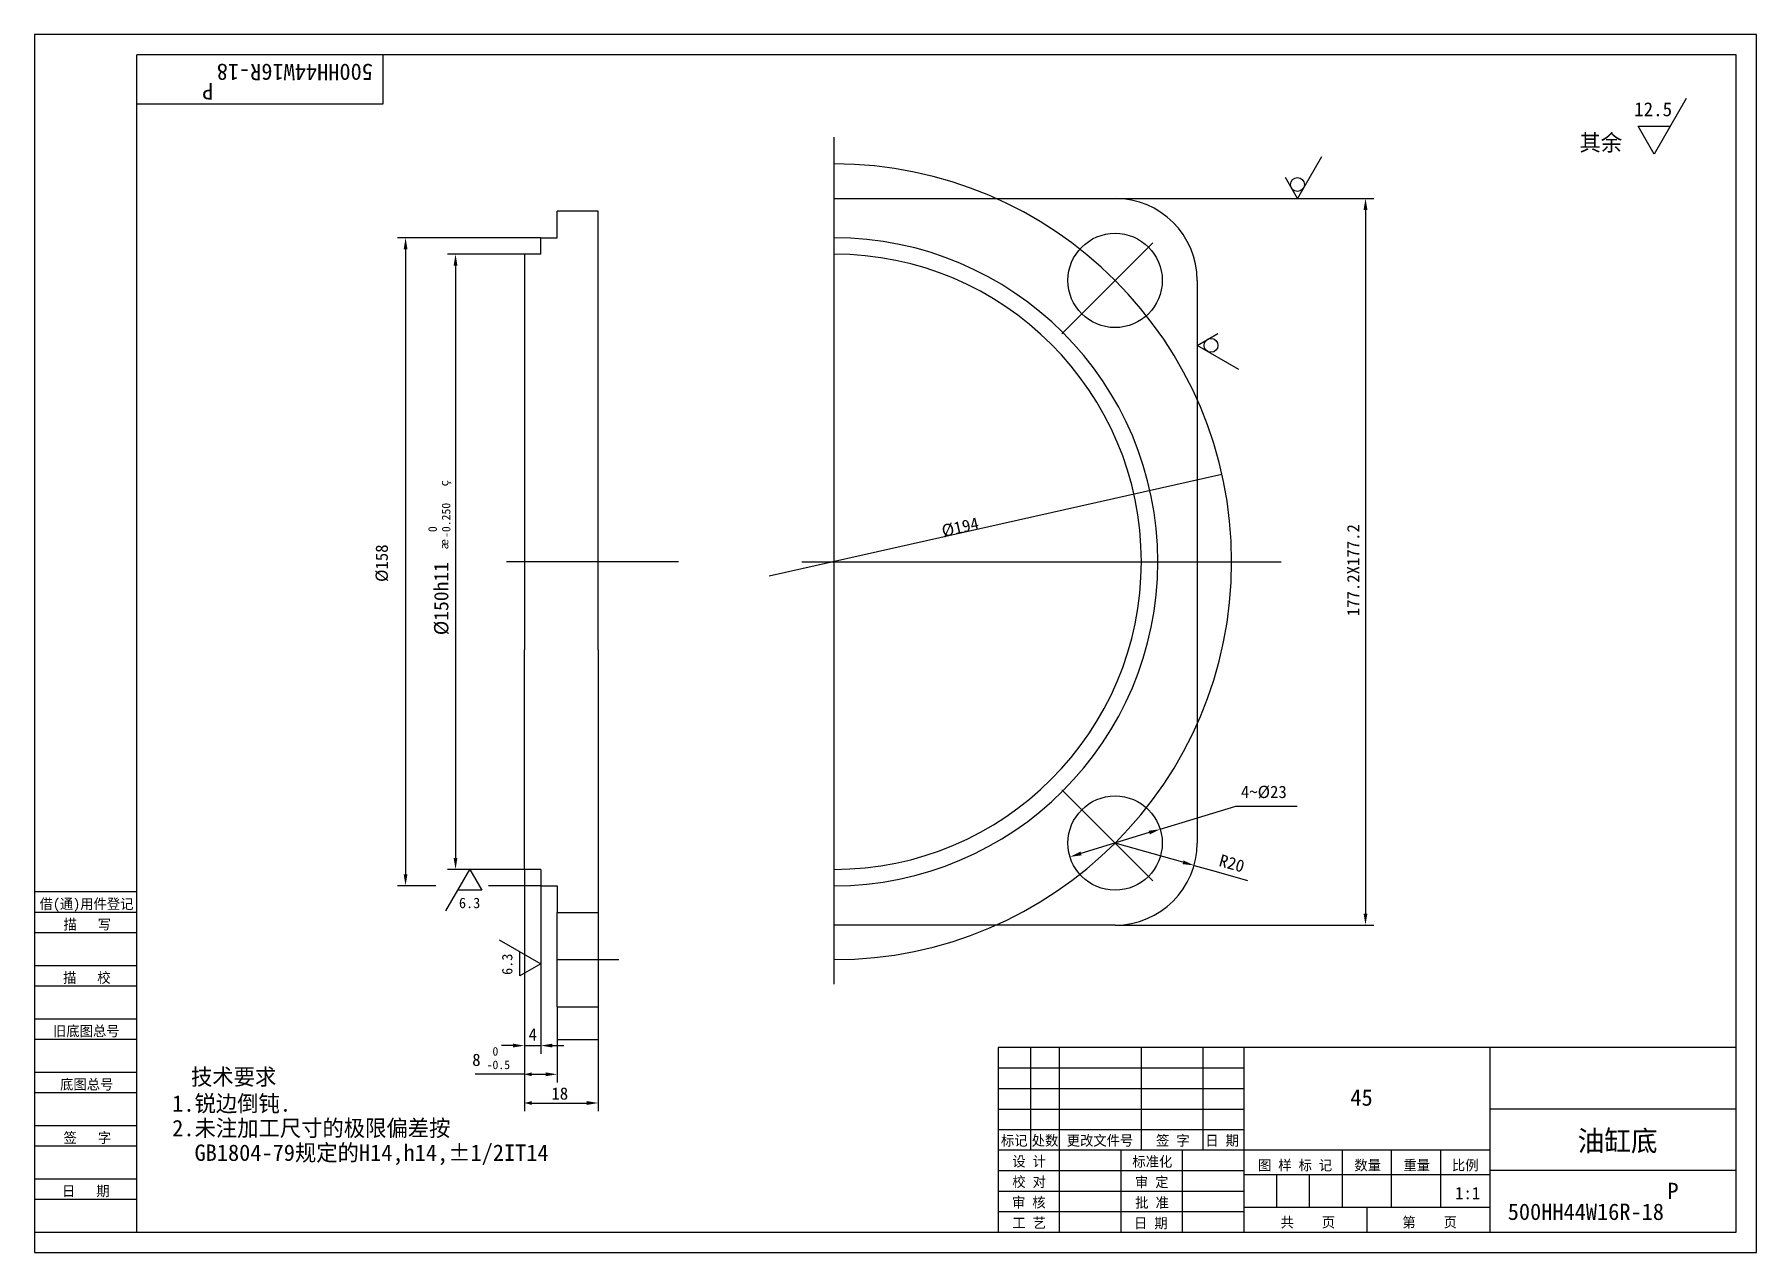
# Model space of a CAD drawing. Header units: metres. Extents: x 0 to 420, y 0 to 297.
import ezdxf

# ---------------------------------------------------------------- set-up
doc = ezdxf.new("R2010")
doc.units = ezdxf.units.M
for name, color, linetype in [('C', 6, 'Continuous'), ('D', 1, 'Continuous'), ('FL', 5, 'Continuous'), ('T', 7, 'Continuous'), ('TL', 4, 'Continuous')]:
    doc.layers.add(name, color=color, linetype=linetype)

# ---------------------------------------------------------------- blocks, each defined once
blk = doc.blocks.new('TUKUN3')
at = {"layer": 'FL'}
for p, q in [((420, 297), (0, 297)), ((0, 297), (0, 0)), ((420, 0), (420, 297)), ((0, 78), (25, 78)), ((0, 70), (25, 70)), ((0, 65), (25, 65)), ((0, 57), (25, 57)), ((0, 52), (25, 52)), ((243, 25), (243, 50)), ((250, 5), (250, 50)), ((270, 25), (270, 50)), ((285, 25), (285, 50)), ((0, 44), (25, 44)), ((235, 45), (295, 45)), ((0, 39), (25, 39)), ((235, 40), (295, 40)), ((235, 35), (295, 35)), ((0, 31), (25, 31)), ((235, 30), (295, 30)), ((0, 26), (25, 26)), ((280, 5), (280, 25)), ((0, 18), (25, 18)), ((235, 20), (295, 20)), ((0, 13), (25, 13)), ((235, 15), (295, 15)), ((235, 10), (295, 10)), ((0, 0), (420, 0))]:
    blk.add_line(p, q, dxfattribs=at)
at = {"layer": 'TL'}
for p, q in [((415, 292), (25, 292)), ((25, 5), (25, 292)), ((85, 292), (85, 280)), ((415, 5), (415, 292)), ((85, 280), (25, 280)), ((0, 88), (25, 88)), ((0, 83), (25, 83)), ((415, 50), (235, 50)), ((235, 50), (235, 5)), ((295, 5), (295, 50)), ((355, 5), (355, 50)), ((415, 35), (355, 35)), ((355, 25), (235, 25)), ((265, 5), (265, 25)), ((319, 11), (319, 25)), ((331, 11), (331, 25)), ((343, 11), (343, 25)), ((295, 19), (355, 19)), ((303, 11), (303, 19)), ((311, 11), (311, 19)), ((415, 20), (355, 20)), ((355, 11), (295, 11)), ((325, 5), (325, 11)), ((0, 5), (415, 5))]:
    blk.add_line(p, q, dxfattribs=at)
at = {"layer": 'T'}
for s, p in [('借(通)用件登记', (1.26, 83.76)), ('描   写', (7.09, 78.76)), ('描   校', (6.98, 65.76)), ('旧底图总号', (4.52, 52.76)), ('底图总号', (6.25, 39.76)), ('签   字', (7.1, 26.76)), ('标记', (235.71, 26.07)), ('处数', (243.22, 26.07)), ('更改文件号', (251.75, 26.07)), ('签 字', (273.53, 26.07)), ('日 期', (285.57, 26.07)), ('设 计', (238.5, 20.99)), ('标准化', (267.77, 20.93)), ('图 样 标 记', (298.4, 20.04)), ('数量', (321.92, 20.04)), ('重量', (333.88, 20.04)), ('比例', (345.7, 20.04)), ('校 对', (238.48, 15.99)), ('审 定', (268.39, 15.93)), ('日   期', (6.72, 13.76)), ('审 核', (238.41, 10.99)), ('批 准', (268.46, 10.93)), ('工 艺', (238.52, 5.99)), ('日 期', (268.18, 5.93)), ('共    页', (303.91, 6.13)), ('第    页', (333.62, 6.13))]:
    blk.add_text(s, height=2.5, dxfattribs=at).set_placement(p)

msp = doc.modelspace()

# ---------------------------------------------------------------- linework, layer by layer
at = {"layer": 'C'}
for p, q in [((194.97, 271.97), (194.97, 65.42)), ((250.58, 224.04), (272.75, 246.22)), ((123, 168.43), (115.11, 168.43)), ((157.07, 168.43), (123, 168.43)), ((187.13, 168.43), (304.06, 168.43)), ((250.58, 112.83), (272.75, 90.65)), ((127.49, 71.43), (142.49, 71.43))]:
    msp.add_line(p, q, dxfattribs=at)
msp.add_arc((194.97, 168.43), 97, 270, 90, dxfattribs=at)
at = {"layer": 'D'}
for p, q in [((402.81, 281.36), (395.01, 267.84)), ((391.1, 274.6), (398.91, 274.6)), ((395.01, 267.84), (391.1, 274.6)), ((313.87, 267.16), (308.02, 257.02)), ((308.02, 257.02), (305.09, 262.09)), ((263.56, 257.02), (326.63, 257.02)), ((324.63, 254.22), (324.63, 82.64)), ((123.48, 247.43), (88.51, 247.43)), ((90.51, 244.63), (90.51, 92.24)), ((119.48, 243.43), (100.7, 243.43)), ((102.7, 240.63), (102.7, 96.23)), ((283.56, 221.19), (288.63, 224.12)), ((293.7, 215.34), (283.56, 221.19)), ((289.62, 189.69), (179.2, 164.89)), ((279.91, 104.85), (292.98, 108.85)), ((292.98, 108.85), (307.98, 108.85)), ((271.88, 102.39), (255.24, 97.3)), ((274.56, 103.21), (279.91, 104.85)), ((280.11, 95.16), (263.56, 99.84)), ((100.34, 83.29), (106.2, 93.43)), ((119.48, 93.43), (100.7, 93.43)), ((106.2, 93.43), (109.13, 88.36)), ((119.48, 93.43), (119.48, 76.06)), ((119.48, 93.43), (119.48, 41.46)), ((119.48, 93.43), (119.48, 34.46)), ((282.81, 94.4), (288.19, 92.87)), ((288.19, 92.87), (295.84, 90.71)), ((97.91, 89.44), (88.51, 89.44)), ((109.13, 88.36), (103.27, 88.36)), ((123.48, 89.44), (110.75, 89.44)), ((123.48, 89.44), (123.48, 48.46)), ((263.56, 79.84), (326.63, 79.84)), ((113.34, 76.22), (123.48, 70.36)), ((118.41, 67.43), (118.41, 73.29)), ((123.48, 70.36), (118.41, 67.43)), ((119.48, 64.87), (119.48, 48.46)), ((116.68, 50.46), (113.88, 50.46)), ((119.48, 50.46), (123.48, 50.46)), ((126.28, 50.46), (129.08, 50.46)), ((127.49, 51.93), (127.49, 41.46)), ((137.52, 51.93), (137.52, 34.46)), ((119.48, 43.46), (107.45, 43.46)), ((121.28, 43.46), (124.69, 43.46)), ((121.28, 36.46), (134.72, 36.46))]:
    msp.add_line(p, q, dxfattribs=at)
for centre in [(308.02, 260.4), (286.94, 221.19)]:
    msp.add_circle(centre, 1.69, dxfattribs=at)
for points in [[(324.16, 254.22), (325.09, 254.22), (324.63, 257.02)], [(90.05, 244.63), (90.98, 244.63), (90.51, 247.43)], [(102.23, 240.63), (103.16, 240.63), (102.7, 243.43)], [(287.21, 189.15), (289.62, 189.69), (287.21, 189.15)], [(272.02, 101.95), (271.74, 102.84), (274.56, 103.21)], [(255.38, 96.85), (255.11, 97.74), (252.57, 96.48)], [(102.23, 96.23), (103.16, 96.23), (102.7, 93.43)], [(279.99, 94.71), (280.24, 95.61), (282.81, 94.4)], [(90.05, 92.24), (90.98, 92.24), (90.51, 89.44)], [(324.16, 82.64), (325.09, 82.64), (324.63, 79.84)], [(116.68, 50.93), (116.68, 50), (119.48, 50.46)], [(126.28, 50.93), (126.28, 50), (123.48, 50.46)], [(121.28, 43.93), (121.28, 43), (119.48, 43.46)], [(124.69, 43.93), (124.69, 43), (127.49, 43.46)], [(121.28, 36.93), (121.28, 36), (119.48, 36.46)], [(134.72, 36.93), (134.72, 36), (137.52, 36.46)]]:
    msp.add_solid(points, dxfattribs=at)
at = {"layer": 'TL'}
for p, q in [((194.97, 257.02), (263.56, 257.02)), ((137.52, 253.91), (127.49, 253.91)), ((127.49, 247.43), (127.49, 253.91)), ((137.52, 189.93), (137.52, 253.91)), ((123.48, 243.44), (123.48, 247.43)), ((123.48, 247.43), (127.49, 247.43)), ((123.48, 243.43), (119.48, 243.43)), ((119.48, 243.43), (119.48, 189.93)), ((123.48, 243.43), (123.48, 243.44)), ((283.56, 237.02), (283.56, 99.84)), ((119.48, 189.93), (119.48, 146.93)), ((137.52, 146.93), (137.52, 189.93)), ((119.48, 93.43), (119.48, 146.93)), ((137.52, 146.93), (137.52, 82.93)), ((123.48, 93.43), (119.48, 93.43)), ((123.48, 93.43), (123.48, 89.44)), ((123.48, 93.43), (123.48, 93.43)), ((123.48, 89.44), (127.49, 89.44)), ((127.49, 89.44), (127.49, 82.93)), ((127.49, 59.93), (127.49, 82.93)), ((127.49, 82.93), (137.52, 82.93)), ((137.52, 82.93), (137.52, 59.93)), ((263.56, 79.84), (194.97, 79.84)), ((127.49, 59.93), (137.52, 59.93)), ((127.49, 59.93), (127.49, 51.93)), ((137.52, 59.93), (137.52, 51.93)), ((127.49, 51.93), (137.52, 51.93))]:
    msp.add_line(p, q, dxfattribs=at)
for centre in [(263.56, 237.02), (263.56, 99.84)]:
    msp.add_circle(centre, 11.5, dxfattribs=at)
for centre, radius, start, end in [((263.56, 237.02), 20, 0, 90), ((194.97, 168.43), 79, 270, 90), ((194.97, 168.43), 75, 270, 90), ((263.56, 99.84), 20, 270, 0)]:
    msp.add_arc(centre, radius, start, end, dxfattribs=at)

# ---------------------------------------------------------------- block references
at = {"layer": 'D'}
msp.add_blockref('TUKUN3', (0, 0), dxfattribs=at)

# ---------------------------------------------------------------- texts
for s, height, rotation, p in [('500HH44W16R-18', 4, 180, (82.55, 289.82)), ('P', 4, 180, (43.65, 285.13)), ('%%231', 2.1, 90, (100.95, 186.83)), ('-0.250', 2.1, 90, (101.44, 174.23)), (' 0', 2.1, 90, (98.15, 174.23)), ('%%C194', 3, 12.66, (221.64, 174.42)), ('177.2X177.2', 3, 90, (323.13, 155.15)), ('%%C158', 3, 90, (86.19, 163.5)), ('%%230', 2.1, 90, (100.95, 171.43)), ('%%C150h11', 3.5, 90, (100.95, 150.52)), ('R20', 3, 344.2, (288.69, 94.29)), ('6.3', 2.55, 90, (116.57, 67.69))]:
    msp.add_text(s, height=height, rotation=rotation, dxfattribs=at).set_placement(p)
for s, height, p in [('12.5', 3.4, (390.15, 277.06)), ('其余', 4, (376.81, 268.62)), ('4%%126%%C23', 3, (294.24, 110.82)), ('6.3', 2.55, (103.53, 83.97)), ('4', 3, (120.53, 51.69)), ('8', 3, (106.77, 45.5)), ('-0.5', 2.1, (110.28, 44.72)), (' 0', 2.1, (110.28, 48.01)), ('技术要求', 4, (38.19, 40.85)), ('1.锐边倒钝.', 4, (33.6, 34.35)), ('18', 3, (126.09, 37.28)), ('45', 4, (320.94, 35.8)), ('2.未注加工尺寸的极限偏差按', 4, (33.6, 28.35)), ('油缸底', 5, (376.36, 24.72)), ('  GB1804-79规定的H14,h14,%%P1/2IT14', 4, (33.6, 22.35)), ('P', 4, (398.27, 13.02)), ('1:1', 3, (346.48, 12.99)), ('500HH44W16R-18', 4, (359.32, 7.95))]:
    msp.add_text(s, height=height, dxfattribs=at).set_placement(p)

doc.saveas('drawing.dxf')
